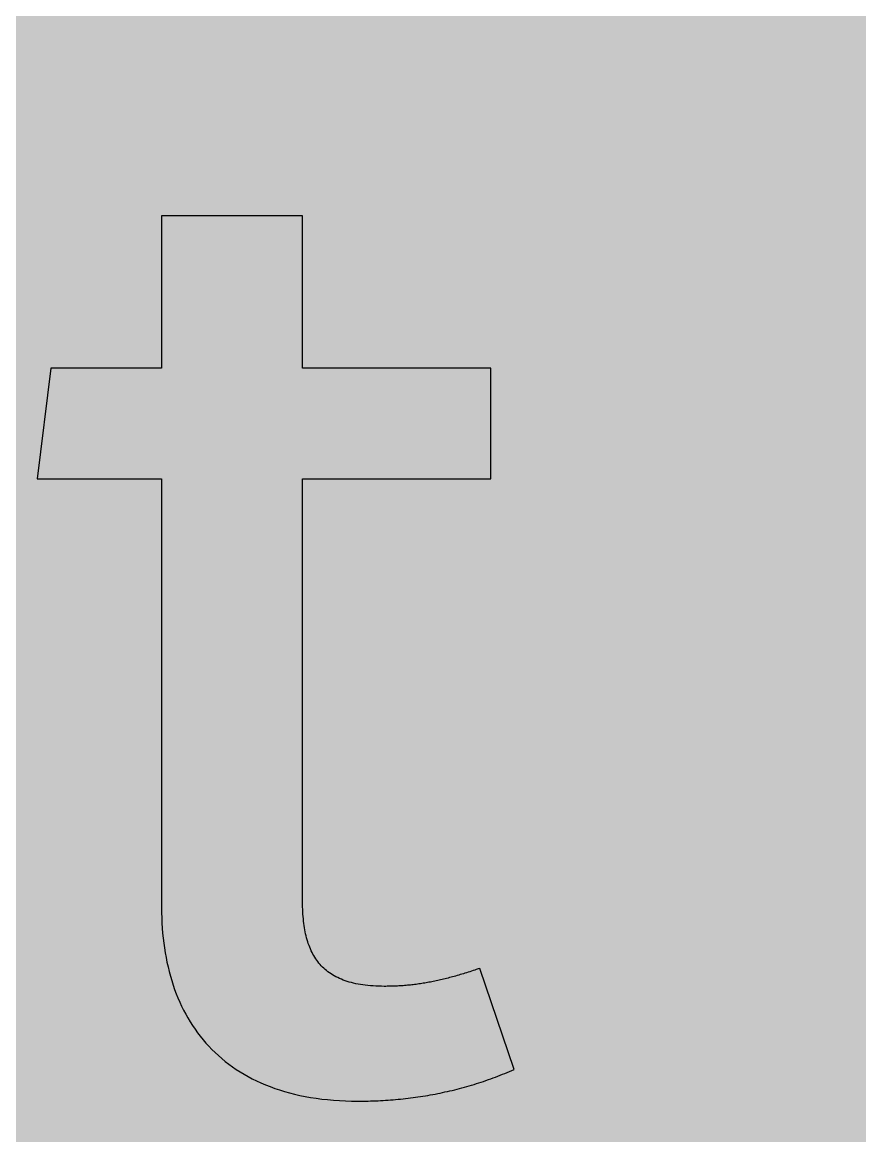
# Model space of a CAD drawing. Header units: millimetres. Extents: x 0 to 564, y 0 to 176.
# Drawn here: x 169 to 211.7, y 62.8 to 119.6 of the extents above; entities that cross this region are included whole.
import ezdxf

# ---------------------------------------------------------------- set-up
doc = ezdxf.new("R2010")
doc.units = ezdxf.units.MM

msp = doc.modelspace()

# ---------------------------------------------------------------- hatches: boundary and pattern name
for color, points in [(254, [(21.2189, 0.0536), (20.955, 0.0533), (20.6934, 0.0584), (20.4292, 0.066), (20.1676, 0.0787), (19.906, 0.094), (19.6469, 0.1118), (19.3853, 0.1321), (19.1262, 0.1549), (18.8671, 0.1829), (18.608, 0.2134), (18.349, 0.2464), (18.0924, 0.2845), (17.8359, 0.3251), (17.5793, 0.3683), (17.3253, 0.414), (17.0688, 0.4623), (16.8148, 0.5156), (16.5633, 0.5715), (16.3093, 0.6299), (16.0579, 0.6909), (15.809, 0.7544), (15.56, 0.823), (15.3111, 0.8941), (15.0622, 0.9677), (14.8158, 1.0439), (14.5694, 1.1227), (14.3256, 1.2065), (14.0818, 1.2903), (13.8379, 1.3792), (13.5966, 1.4707), (13.3579, 1.5646), (13.1191, 1.6637), (12.8803, 1.7628), (12.6441, 1.8669), (12.4079, 1.9736), (12.1742, 2.0803), (11.9405, 2.192), (11.7094, 2.3089), (11.4808, 2.4257), (11.2522, 2.5451), (11.0236, 2.6695), (10.7975, 2.794), (10.574, 2.9235), (10.3505, 3.0556), (10.1295, 3.1877), (9.9111, 3.3249), (9.6926, 3.4646), (9.4742, 3.6068), (9.2608, 3.7541), (9.0475, 3.9014), (8.8341, 4.0513), (8.6258, 4.2037), (8.4176, 4.3612), (8.2118, 4.5187), (8.0061, 4.6812), (7.8029, 4.8438), (7.6022, 5.0114), (7.4041, 5.1816), (7.206, 5.3518), (7.0129, 5.527), (6.8174, 5.7048), (6.6269, 5.8826), (6.4389, 6.0655), (6.2509, 6.2509), (6.0655, 6.4389), (5.8852, 6.6269), (5.7048, 6.8174), (5.527, 7.0104), (5.3518, 7.206), (5.1816, 7.4041), (5.0114, 7.6022), (4.8463, 7.8029), (4.6812, 8.0061), (4.5187, 8.2118), (4.3612, 8.4176), (4.2062, 8.6258), (4.0513, 8.8341), (3.9014, 9.0475), (3.7541, 9.2608), (3.6068, 9.4742), (3.4646, 9.6926), (3.3249, 9.9085), (3.1877, 10.1295), (3.0556, 10.3505), (2.9235, 10.574), (2.794, 10.7975), (2.6695, 11.0236), (2.5451, 11.2522), (2.4257, 11.4808), (2.3063, 11.7094), (2.192, 11.9405), (2.0803, 12.1742), (1.971, 12.4079), (1.8669, 12.6441), (1.7628, 12.8803), (1.6637, 13.1191), (1.5646, 13.3579), (1.4707, 13.5966), (1.3792, 13.8379), (1.2903, 14.0818), (1.2065, 14.3256), (1.1227, 14.5694), (1.0439, 14.8158), (0.9652, 15.0622), (0.8915, 15.3111), (0.823, 15.56), (0.7544, 15.809), (0.6883, 16.0604), (0.6274, 16.3093), (0.569, 16.5633), (0.5131, 16.8148), (0.4623, 17.0688), (0.4115, 17.3253), (0.3658, 17.5793), (0.3226, 17.8359), (0.2819, 18.0924), (0.2464, 18.3515), (0.2134, 18.608), (0.1829, 18.8671), (0.1549, 19.1262), (0.1295, 19.3878), (0.1092, 19.6469), (0.0914, 19.9085), (0.0762, 20.1701), (0.066, 20.4318), (0.0584, 20.6934), (0.0533, 20.955), (0.0508, 21.2192), (0.0522, 155.2758), (0.0533, 155.5369), (0.0584, 155.8011), (0.066, 156.0627), (0.0762, 156.3243), (0.0914, 156.5859), (0.1092, 156.845), (0.1295, 157.1066), (0.1549, 157.3657), (0.1829, 157.6248), (0.2134, 157.8839), (0.2464, 158.1429), (0.2819, 158.3995), (0.3226, 158.656), (0.3658, 158.9126), (0.4115, 159.1691), (0.4623, 159.4231), (0.5131, 159.6771), (0.569, 159.9286), (0.6274, 160.1826), (0.6883, 160.434), (0.7544, 160.6829), (0.823, 160.9344), (0.8915, 161.1833), (0.9652, 161.4297), (1.0439, 161.6761), (1.1227, 161.9225), (1.2065, 162.1663), (1.2903, 162.4101), (1.3792, 162.654), (1.4707, 162.8953), (1.5646, 163.134), (1.6637, 163.3728), (1.7628, 163.6116), (1.8669, 163.8478), (1.971, 164.084), (2.0803, 164.3177), (2.192, 164.5514), (2.3063, 164.7825), (2.4257, 165.0111), (2.5451, 165.2397), (2.6695, 165.4683), (2.794, 165.6944), (2.9235, 165.9179), (3.0556, 166.1414), (3.1877, 166.3624), (3.3249, 166.5834), (3.4646, 166.7993), (3.6068, 167.0177), (3.7541, 167.2311), (3.9014, 167.4444), (4.0513, 167.6578), (4.2062, 167.8661), (4.3612, 168.0743), (4.5187, 168.2801), (4.6812, 168.4858), (4.8463, 168.689), (5.0114, 168.8897), (5.1816, 169.0878), (5.3518, 169.2859), (5.527, 169.4815), (5.7048, 169.6745), (5.8852, 169.865), (6.0655, 170.053), (6.2509, 170.241), (6.4389, 170.4264), (6.6269, 170.6093), (6.8174, 170.7871), (7.0129, 170.9649), (7.206, 171.1401), (7.4041, 171.3103), (7.6022, 171.4805), (7.8029, 171.6481), (8.0061, 171.8107), (8.2118, 171.9732), (8.4176, 172.1307), (8.6258, 172.2882), (8.8341, 172.4406), (9.0475, 172.5905), (9.2608, 172.7378), (9.4742, 172.8851), (9.6926, 173.0273), (9.9111, 173.167), (10.1295, 173.3042), (10.3505, 173.4388), (10.574, 173.5684), (10.7975, 173.6979), (11.0236, 173.8249), (11.2522, 173.9468), (11.4808, 174.0662), (11.7094, 174.1856), (11.9405, 174.2999), (12.1742, 174.4116), (12.4079, 174.5209), (12.6441, 174.625), (12.8803, 174.7291), (13.1191, 174.8307), (13.3579, 174.9273), (13.5966, 175.0212), (13.8379, 175.1127), (14.0818, 175.2016), (14.3256, 175.2879), (14.5694, 175.3692), (14.8158, 175.4505), (15.0622, 175.5267), (15.3111, 175.6004), (15.56, 175.6715), (15.809, 175.7375), (16.0579, 175.8036), (16.3093, 175.8645), (16.5633, 175.9229), (16.8148, 175.9788), (17.0688, 176.0296), (17.3253, 176.0804), (17.5793, 176.1261), (17.8359, 176.1693), (18.0924, 176.21), (18.349, 176.2455), (18.608, 176.2785), (18.8671, 176.309), (19.1262, 176.337), (19.3853, 176.3624), (19.6469, 176.3827), (19.906, 176.4005), (20.1676, 176.4157), (20.4292, 176.4259), (20.6934, 176.4335), (20.955, 176.4386), (21.2166, 176.4411), (543.33, 176.4425), (543.5905, 176.4386), (543.8546, 176.4335), (544.1163, 176.4259), (544.3779, 176.4157), (544.6395, 176.4005), (544.9011, 176.3827), (545.1602, 176.3624), (545.4218, 176.337), (545.6809, 176.309), (545.94, 176.2785), (546.1965, 176.2455), (546.4556, 176.21), (546.7121, 176.1693), (546.9687, 176.1261), (547.2227, 176.0804), (547.4767, 176.0296), (547.7307, 175.9788), (547.9847, 175.9229), (548.2361, 175.8645), (548.4876, 175.8036), (548.7391, 175.7375), (548.988, 175.6715), (549.2369, 175.6004), (549.4858, 175.5267), (549.7322, 175.4505), (549.9786, 175.3692), (550.2224, 175.2879), (550.4663, 175.2016), (550.7076, 175.1127), (550.9489, 175.0212), (551.1902, 174.9273), (551.4289, 174.8307), (551.6677, 174.7291), (551.9039, 174.625), (552.1401, 174.5209), (552.3738, 174.4116), (552.6075, 174.2999), (552.8386, 174.1856), (553.0672, 174.0662), (553.2958, 173.9468), (553.5244, 173.8249), (553.7505, 173.6979), (553.974, 173.5684), (554.1975, 173.4388), (554.4185, 173.3042), (554.6369, 173.167), (554.8554, 173.0273), (555.0738, 172.8851), (555.2872, 172.7378), (555.5005, 172.5905), (555.7139, 172.4406), (555.9222, 172.2882), (556.1305, 172.1307), (556.3362, 171.9732), (556.5419, 171.8107), (556.7451, 171.6481), (556.9458, 171.4805), (557.1439, 171.3103), (557.342, 171.1401), (557.5376, 170.9649), (557.7307, 170.7871), (557.9212, 170.6093), (558.1091, 170.4264), (558.2971, 170.241), (558.4825, 170.053), (558.6628, 169.865), (558.8432, 169.6745), (559.021, 169.4815), (559.1962, 169.2859), (559.3664, 169.0878), (559.5366, 168.8897), (559.7017, 168.689), (559.8668, 168.4858), (560.0294, 168.2801), (560.1868, 168.0743), (560.3418, 167.8661), (560.4967, 167.6578), (560.6466, 167.4444), (560.7939, 167.2311), (560.9387, 167.0177), (561.0835, 166.7993), (561.2232, 166.5834), (561.3603, 166.3624), (561.4924, 166.1414), (561.6245, 165.9179), (561.754, 165.6944), (561.8785, 165.4683), (562.0029, 165.2397), (562.1223, 165.0111), (562.2392, 164.7825), (562.3535, 164.5514), (562.4652, 164.3177), (562.5744, 164.084), (562.6811, 163.8478), (562.7853, 163.6116), (562.8843, 163.3728), (562.9808, 163.134), (563.0774, 162.8953), (563.1688, 162.654), (563.2552, 162.4101), (563.3415, 162.1663), (563.4253, 161.9225), (563.5041, 161.6761), (563.5803, 161.4297), (563.6539, 161.1833), (563.7251, 160.9344), (563.7936, 160.6829), (563.8571, 160.434), (563.9181, 160.1826), (563.9765, 159.9286), (564.0324, 159.6771), (564.0857, 159.4231), (564.134, 159.1691), (564.1797, 158.9126), (564.2229, 158.656), (564.2635, 158.3995), (564.2991, 158.1429), (564.3347, 157.8839), (564.3651, 157.6248), (564.3931, 157.3657), (564.4159, 157.1066), (564.4363, 156.845), (564.454, 156.5859), (564.4693, 156.3243), (564.482, 156.0627), (564.4896, 155.8011), (564.4947, 155.5369), (564.4947, 155.2753), (564.4966, 21.2203), (564.4947, 20.955), (564.4896, 20.6934), (564.482, 20.4318), (564.4693, 20.1701), (564.454, 19.9085), (564.4363, 19.6469), (564.4159, 19.3878), (564.3931, 19.1262), (564.3651, 18.8671), (564.3347, 18.608), (564.2991, 18.3515), (564.2635, 18.0924), (564.2229, 17.8359), (564.1797, 17.5793), (564.134, 17.3253), (564.0857, 17.0688), (564.0324, 16.8148), (563.9765, 16.5633), (563.9181, 16.3093), (563.8571, 16.0604), (563.7936, 15.809), (563.7251, 15.56), (563.6539, 15.3111), (563.5803, 15.0622), (563.5041, 14.8158), (563.4253, 14.5694), (563.3415, 14.3256), (563.2552, 14.0818), (563.1688, 13.8379), (563.0774, 13.5966), (562.9808, 13.3579), (562.8843, 13.1191), (562.7853, 12.8803), (562.6811, 12.6441), (562.5744, 12.4079), (562.4652, 12.1742), (562.3535, 11.9405), (562.2392, 11.7094), (562.1223, 11.4808), (562.0029, 11.2522), (561.8785, 11.0236), (561.754, 10.7975), (561.6245, 10.574), (561.4924, 10.3505), (561.3603, 10.1295), (561.2232, 9.9085), (561.0835, 9.6926), (560.9387, 9.4742), (560.7939, 9.2608), (560.6466, 9.0475), (560.4967, 8.8341), (560.3418, 8.6258), (560.1868, 8.4176), (560.0294, 8.2118), (559.8668, 8.0061), (559.7017, 7.8029), (559.5366, 7.6022), (559.3664, 7.4041), (559.1962, 7.206), (559.021, 7.0104), (558.8432, 6.8174), (558.6628, 6.6269), (558.4825, 6.4389), (558.2971, 6.2509), (558.1091, 6.0655), (557.9212, 5.8826), (557.7307, 5.7048), (557.5376, 5.527), (557.342, 5.3518), (557.1439, 5.1816), (556.9458, 5.0114), (556.7451, 4.8438), (556.5419, 4.6812), (556.3362, 4.5187), (556.1305, 4.3612), (555.9222, 4.2037), (555.7139, 4.0513), (555.5005, 3.9014), (555.2872, 3.7541), (555.0738, 3.6068), (554.8554, 3.4646), (554.6369, 3.3249), (554.4185, 3.1877), (554.1975, 3.0556), (553.974, 2.9235), (553.7505, 2.794), (553.5244, 2.6695), (553.2958, 2.5451), (553.0672, 2.4257), (552.8386, 2.3089), (552.6075, 2.192), (552.3738, 2.0803), (552.1401, 1.9736), (551.9039, 1.8669), (551.6677, 1.7628), (551.4289, 1.6637), (551.1902, 1.5646), (550.9489, 1.4707), (550.7076, 1.3792), (550.4663, 1.2903), (550.2224, 1.2065), (549.9786, 1.1227), (549.7322, 1.0439), (549.4858, 0.9677), (549.2369, 0.8941), (548.988, 0.823), (548.7391, 0.7544), (548.4876, 0.6909), (548.2361, 0.6299), (547.9847, 0.5715), (547.7307, 0.5156), (547.4767, 0.4623), (547.2227, 0.414), (546.9687, 0.3683), (546.7121, 0.3251), (546.4556, 0.2845), (546.1965, 0.2464), (545.94, 0.2134), (545.6809, 0.1829), (545.4218, 0.1549), (545.1602, 0.1321), (544.9011, 0.1118), (544.6395, 0.094), (544.3779, 0.0787), (544.1163, 0.066), (543.8546, 0.0584), (543.5905, 0.0533), (543.3289, 0.0533)]), (59, [(176.0541, 74.4897), (176.055, 74.2213), (176.0626, 73.9572), (176.0728, 73.6956), (176.0906, 73.4365), (176.1109, 73.1774), (176.1363, 72.9234), (176.1642, 72.6719), (176.1998, 72.423), (176.2379, 72.1766), (176.2836, 71.9328), (176.3319, 71.6915), (176.3852, 71.4553), (176.4436, 71.2191), (176.5071, 70.9879), (176.5732, 70.7593), (176.6468, 70.5333), (176.723, 70.3123), (176.8043, 70.0913), (176.8932, 69.8754), (176.9847, 69.6646), (177.0812, 69.4563), (177.1828, 69.2506), (177.2895, 69.0499), (177.3987, 68.8518), (177.5155, 68.6562), (177.6374, 68.4657), (177.7644, 68.2803), (177.894, 68.0974), (178.0311, 67.9171), (178.1708, 67.7443), (178.3182, 67.5716), (178.4706, 67.4065), (178.6255, 67.244), (178.7881, 67.0865), (178.9532, 66.9315), (179.1259, 66.7817), (179.3011, 66.6369), (179.484, 66.4972), (179.672, 66.36), (179.8625, 66.228), (180.0606, 66.101), (180.2638, 65.979), (180.4721, 65.8622), (180.6829, 65.7504), (180.9013, 65.6438), (181.1249, 65.5396), (181.356, 65.4431), (181.5897, 65.3491), (181.8284, 65.2628), (182.0723, 65.1815), (182.3237, 65.1027), (182.5803, 65.0316), (182.8394, 64.9656), (183.1061, 64.9046), (183.3778, 64.8513), (183.6547, 64.8005), (183.9392, 64.7573), (184.2262, 64.7192), (184.5208, 64.6862), (184.818, 64.6582), (185.1228, 64.6379), (185.4352, 64.6227), (185.7502, 64.6125), (186.0702, 64.61), (186.1998, 64.61), (186.3293, 64.6125), (186.4563, 64.6151), (186.5859, 64.6176), (186.7154, 64.6201), (186.8424, 64.6227), (186.9719, 64.6278), (187.0989, 64.6328), (187.2285, 64.6405), (187.3555, 64.6481), (187.4825, 64.6557), (187.612, 64.6633), (187.739, 64.6735), (187.866, 64.6836), (187.993, 64.6938), (188.12, 64.7065), (188.247, 64.7167), (188.374, 64.7319), (188.501, 64.7446), (188.628, 64.7598), (188.755, 64.7751), (188.882, 64.7903), (189.0065, 64.8081), (189.1335, 64.8259), (189.2579, 64.8437), (189.3849, 64.864), (189.5094, 64.8843), (189.6364, 64.9046), (189.7609, 64.9275), (189.8879, 64.9503), (190.0123, 64.9732), (190.1368, 64.9986), (190.2612, 65.024), (190.3857, 65.0494), (190.5102, 65.0773), (190.6346, 65.1053), (190.7591, 65.1332), (190.8835, 65.1612), (191.0055, 65.1916), (191.1299, 65.2221), (191.2544, 65.2551), (191.3763, 65.2882), (191.5008, 65.3212), (191.6227, 65.3567), (191.7446, 65.3923), (191.8691, 65.4279), (191.991, 65.466), (192.1129, 65.5041), (192.2348, 65.5422), (192.3567, 65.5803), (192.4787, 65.6209), (192.6006, 65.6641), (192.7225, 65.7073), (192.8419, 65.7504), (192.9638, 65.7936), (193.0832, 65.8393), (193.2051, 65.8851), (193.3245, 65.9308), (193.4464, 65.979), (193.5658, 66.0273), (193.6852, 66.0781), (193.8045, 66.1289), (193.9239, 66.1797), (194.0433, 66.233), (192.2805, 71.3849), (192.1942, 71.3537), (192.1078, 71.3257), (192.024, 71.2978), (191.9402, 71.2699), (191.8564, 71.2419), (191.7751, 71.214), (191.6913, 71.1886), (191.61, 71.1606), (191.5287, 71.1352), (191.4474, 71.1124), (191.3687, 71.087), (191.2874, 71.0641), (191.2087, 71.0387), (191.1299, 71.0159), (191.0512, 70.993), (190.9724, 70.9727), (190.8962, 70.9498), (190.8175, 70.9295), (190.7413, 70.9092), (190.6651, 70.8889), (190.5889, 70.8685), (190.5127, 70.8508), (190.4365, 70.833), (190.3603, 70.8152), (190.2866, 70.7974), (190.2104, 70.7796), (190.1368, 70.7619), (190.0606, 70.7466), (189.9869, 70.7314), (189.9133, 70.7161), (189.8396, 70.7009), (189.7659, 70.6857), (189.6923, 70.673), (189.6186, 70.6603), (189.545, 70.6476), (189.4738, 70.6349), (189.4002, 70.6222), (189.3265, 70.6095), (189.2529, 70.5993), (189.1817, 70.5891), (189.1081, 70.579), (189.0344, 70.5688), (188.9633, 70.5587), (188.8896, 70.551), (188.8185, 70.5434), (188.7449, 70.5333), (188.6712, 70.5256), (188.6001, 70.5206), (188.5264, 70.5129), (188.4528, 70.5079), (188.3791, 70.5002), (188.3054, 70.4952), (188.2318, 70.4901), (188.1581, 70.4875), (188.0845, 70.4825), (188.0108, 70.4799), (187.9371, 70.4748), (187.8635, 70.4723), (187.7873, 70.4698), (187.7136, 70.4698), (187.64, 70.4672), (187.5638, 70.4672), (187.4876, 70.4647), (187.4114, 70.4647), (187.264, 70.4672), (187.1218, 70.4698), (186.9796, 70.4748), (186.8424, 70.485), (186.7078, 70.4952), (186.5757, 70.5053), (186.4462, 70.5206), (186.3217, 70.5383), (186.1998, 70.5561), (186.0804, 70.579), (185.9636, 70.6018), (185.8493, 70.6272), (185.7375, 70.6552), (185.6308, 70.6857), (185.5241, 70.7161), (185.4225, 70.7517), (185.3235, 70.7873), (185.2244, 70.8254), (185.1304, 70.866), (185.039, 70.9092), (184.9501, 70.9549), (184.8637, 71.0006), (184.7799, 71.0514), (184.6986, 71.1022), (184.6199, 71.1556), (184.5437, 71.2114), (184.47, 71.2673), (184.3989, 71.3283), (184.3303, 71.3892), (184.2643, 71.4527), (184.2008, 71.5188), (184.1398, 71.5874), (184.0814, 71.6559), (184.023, 71.7271), (183.9697, 71.8007), (183.9163, 71.8769), (183.8655, 71.9531), (183.8173, 72.0344), (183.7715, 72.1157), (183.7284, 72.1995), (183.6877, 72.2833), (183.6471, 72.3722), (183.6115, 72.4611), (183.576, 72.5526), (183.5404, 72.6465), (183.5099, 72.7405), (183.4794, 72.837), (183.454, 72.9361), (183.4261, 73.0377), (183.4032, 73.1393), (183.3804, 73.2434), (183.3601, 73.3501), (183.3423, 73.4593), (183.3245, 73.5686), (183.3118, 73.6803), (183.2966, 73.7946), (183.2864, 73.9115), (183.2762, 74.0283), (183.2686, 74.1477), (183.261, 74.2671), (183.2559, 74.3915), (183.2508, 74.516), (183.2483, 74.6404), (183.2483, 74.77), (183.2501, 96.3605), (192.8453, 96.3605), (192.8453, 102.005), (183.2501, 102.005), (183.2501, 109.7661), (176.0541, 109.7661), (176.0541, 102.005), (170.4097, 102.005), (169.7041, 96.3605), (176.0541, 96.3605)])]:
    msp.add_hatch(color=color).paths.add_polyline_path(points)
h = msp.add_hatch(color=59)
h.paths.add_polyline_path([(196.5152, 102.005), (196.5152, 96.3605), (201.8069, 96.3605), (201.8069, 65.3175), (209.0028, 65.3175), (209.0028, 102.005)])
edge = h.paths.add_edge_path(flags=16)
edge.add_line((200.6064, 113.5761), (200.6067, 113.4466))
edge.add_line((200.6067, 113.4466), (200.6117, 113.3196))
edge.add_line((200.6117, 113.3196), (200.6194, 113.1926))
edge.add_line((200.6194, 113.1926), (200.6295, 113.0681))
edge.add_line((200.6295, 113.0681), (200.6422, 112.9436))
edge.add_line((200.6422, 112.9436), (200.6575, 112.8217))
edge.add_line((200.6575, 112.8217), (200.6778, 112.6998))
edge.add_line((200.6778, 112.6998), (200.6981, 112.5779))
edge.add_line((200.6981, 112.5779), (200.7235, 112.4585))
edge.add_line((200.7235, 112.4585), (200.7489, 112.3417))
edge.add_line((200.7489, 112.3417), (200.7794, 112.2248))
edge.add_line((200.7794, 112.2248), (200.8124, 112.1105))
edge.add_line((200.8124, 112.1105), (200.848, 111.9962))
edge.add_line((200.848, 111.9962), (200.8861, 111.8845))
edge.add_line((200.8861, 111.8845), (200.9242, 111.7727))
edge.add_line((200.9242, 111.7727), (200.9673, 111.6635))
edge.add_line((200.9673, 111.6635), (201.0131, 111.5568))
edge.add_line((201.0131, 111.5568), (201.0613, 111.4501))
edge.add_line((201.0613, 111.4501), (201.1121, 111.346))
edge.add_line((201.1121, 111.346), (201.1629, 111.2418))
edge.add_line((201.1629, 111.2418), (201.2188, 111.1402))
edge.add_line((201.2188, 111.1402), (201.2772, 111.0412))
edge.add_line((201.2772, 111.0412), (201.3356, 110.9447))
edge.add_line((201.3356, 110.9447), (201.3966, 110.8481))
edge.add_line((201.3966, 110.8481), (201.4626, 110.7542))
edge.add_line((201.4626, 110.7542), (201.5287, 110.6602))
edge.add_line((201.5287, 110.6602), (201.5973, 110.5687))
edge.add_line((201.5973, 110.5687), (201.6684, 110.4798))
edge.add_line((201.6684, 110.4798), (201.742, 110.3935))
edge.add_line((201.742, 110.3935), (201.8157, 110.3071))
edge.add_line((201.8157, 110.3071), (201.8919, 110.2258))
edge.add_line((201.8919, 110.2258), (201.9732, 110.1446))
edge.add_line((201.9732, 110.1446), (202.0545, 110.0658))
edge.add_line((202.0545, 110.0658), (202.1357, 109.9871))
edge.add_line((202.1357, 109.9871), (202.2221, 109.9134))
edge.add_line((202.2221, 109.9134), (202.3085, 109.8398))
edge.add_line((202.3085, 109.8398), (202.3974, 109.7686))
edge.add_line((202.3974, 109.7686), (202.4888, 109.7001))
edge.add_line((202.4888, 109.7001), (202.5802, 109.634))
edge.add_line((202.5802, 109.634), (202.6768, 109.5705))
edge.add_line((202.6768, 109.5705), (202.7733, 109.507))
edge.add_line((202.7733, 109.507), (202.8698, 109.4486))
edge.add_line((202.8698, 109.4486), (202.9689, 109.3902))
edge.add_line((202.9689, 109.3902), (203.0705, 109.3343))
edge.add_line((203.0705, 109.3343), (203.1746, 109.2835))
edge.add_line((203.1746, 109.2835), (203.2787, 109.2327))
edge.add_line((203.2787, 109.2327), (203.3854, 109.1844))
edge.add_line((203.3854, 109.1844), (203.4921, 109.1387))
edge.add_line((203.4921, 109.1387), (203.6013, 109.0955))
edge.add_line((203.6013, 109.0955), (203.7131, 109.0574))
edge.add_line((203.7131, 109.0574), (203.8248, 109.0193))
edge.add_line((203.8248, 109.0193), (203.9391, 108.9838))
edge.add_line((203.9391, 108.9838), (204.0534, 108.9508))
edge.add_line((204.0534, 108.9508), (204.1703, 108.9203))
edge.add_line((204.1703, 108.9203), (204.2871, 108.8949))
edge.add_line((204.2871, 108.8949), (204.4065, 108.8695))
edge.add_line((204.4065, 108.8695), (204.5284, 108.8492))
edge.add_line((204.5284, 108.8492), (204.6503, 108.8288))
edge.add_line((204.6503, 108.8288), (204.7723, 108.8136))
edge.add_line((204.7723, 108.8136), (204.8967, 108.8009))
edge.add_line((204.8967, 108.8009), (205.0212, 108.7907))
edge.add_line((205.0212, 108.7907), (205.1482, 108.7831))
edge.add_line((205.1482, 108.7831), (205.2752, 108.778))
edge.add_line((205.2752, 108.778), (205.4047, 108.7755))
edge.add_line((205.4047, 108.7755), (205.5317, 108.778))
edge.add_line((205.5317, 108.778), (205.6587, 108.7831))
edge.add_line((205.6587, 108.7831), (205.7857, 108.7907))
edge.add_line((205.7857, 108.7907), (205.9102, 108.8009))
edge.add_line((205.9102, 108.8009), (206.0346, 108.8136))
edge.add_line((206.0346, 108.8136), (206.1591, 108.8288))
edge.add_line((206.1591, 108.8288), (206.2785, 108.8492))
edge.add_line((206.2785, 108.8492), (206.4004, 108.8695))
edge.add_line((206.4004, 108.8695), (206.5198, 108.8949))
edge.add_line((206.5198, 108.8949), (206.6366, 108.9203))
edge.add_line((206.6366, 108.9203), (206.7535, 108.9508))
edge.add_line((206.7535, 108.9508), (206.8678, 108.9838))
edge.add_line((206.8678, 108.9838), (206.9821, 109.0193))
edge.add_line((206.9821, 109.0193), (207.0938, 109.0574))
edge.add_line((207.0938, 109.0574), (207.2056, 109.0955))
edge.add_line((207.2056, 109.0955), (207.3148, 109.1387))
edge.add_line((207.3148, 109.1387), (207.4215, 109.1844))
edge.add_line((207.4215, 109.1844), (207.5282, 109.2327))
edge.add_line((207.5282, 109.2327), (207.6323, 109.2835))
edge.add_line((207.6323, 109.2835), (207.7364, 109.3343))
edge.add_line((207.7364, 109.3343), (207.838, 109.3902))
edge.add_line((207.838, 109.3902), (207.9371, 109.4486))
edge.add_line((207.9371, 109.4486), (208.0362, 109.507))
edge.add_line((208.0362, 109.507), (208.1301, 109.5705))
edge.add_line((208.1301, 109.5705), (208.2267, 109.634))
edge.add_line((208.2267, 109.634), (208.3181, 109.7001))
edge.add_line((208.3181, 109.7001), (208.4095, 109.7686))
edge.add_line((208.4095, 109.7686), (208.4984, 109.8398))
edge.add_line((208.4984, 109.8398), (208.5848, 109.9134))
edge.add_line((208.5848, 109.9134), (208.6712, 109.9871))
edge.add_line((208.6712, 109.9871), (208.7524, 110.0658))
edge.add_line((208.7524, 110.0658), (208.8337, 110.1446))
edge.add_line((208.8337, 110.1446), (208.915, 110.2258))
edge.add_line((208.915, 110.2258), (208.9912, 110.3071))
edge.add_line((208.9912, 110.3071), (209.0674, 110.3935))
edge.add_line((209.0674, 110.3935), (209.1385, 110.4798))
edge.add_line((209.1385, 110.4798), (209.2096, 110.5687))
edge.add_line((209.2096, 110.5687), (209.2782, 110.6602))
edge.add_line((209.2782, 110.6602), (209.3443, 110.7542))
edge.add_line((209.3443, 110.7542), (209.4103, 110.8481))
edge.add_line((209.4103, 110.8481), (209.4713, 110.9447))
edge.add_line((209.4713, 110.9447), (209.5322, 111.0412))
edge.add_line((209.5322, 111.0412), (209.5881, 111.1402))
edge.add_line((209.5881, 111.1402), (209.644, 111.2418))
edge.add_line((209.644, 111.2418), (209.6973, 111.346))
edge.add_line((209.6973, 111.346), (209.7456, 111.4501))
edge.add_line((209.7456, 111.4501), (209.7938, 111.5568))
edge.add_line((209.7938, 111.5568), (209.8396, 111.6635))
edge.add_line((209.8396, 111.6635), (209.8827, 111.7727))
edge.add_line((209.8827, 111.7727), (209.9234, 111.8845))
edge.add_line((209.9234, 111.8845), (209.9589, 111.9962))
edge.add_line((209.9589, 111.9962), (209.9945, 112.1105))
edge.add_line((209.9945, 112.1105), (210.0275, 112.2248))
edge.add_line((210.0275, 112.2248), (210.058, 112.3417))
edge.add_line((210.058, 112.3417), (210.0834, 112.4585))
edge.add_line((210.0834, 112.4585), (210.1088, 112.5779))
edge.add_line((210.1088, 112.5779), (210.1291, 112.6998))
edge.add_line((210.1291, 112.6998), (210.1494, 112.8217))
edge.add_line((210.1494, 112.8217), (210.1647, 112.9436))
edge.add_line((210.1647, 112.9436), (210.1774, 113.0681))
edge.add_line((210.1774, 113.0681), (210.1875, 113.1926))
edge.add_line((210.1875, 113.1926), (210.1952, 113.3196))
edge.add_line((210.1952, 113.3196), (210.2002, 113.4466))
edge.add_line((210.2002, 113.4466), (210.2028, 113.5736))
edge.add_line((210.2028, 113.5736), (210.2002, 113.7031))
edge.add_line((210.2002, 113.7031), (210.1952, 113.8301))
edge.add_line((210.1952, 113.8301), (210.1875, 113.9571))
edge.add_line((210.1875, 113.9571), (210.1774, 114.0816))
edge.add_line((210.1774, 114.0816), (210.1647, 114.206))
edge.add_line((210.1647, 114.206), (210.1494, 114.3279))
edge.add_line((210.1494, 114.3279), (210.1291, 114.4499))
edge.add_line((210.1291, 114.4499), (210.1088, 114.5718))
edge.add_line((210.1088, 114.5718), (210.0834, 114.6912))
edge.add_line((210.0834, 114.6912), (210.058, 114.808))
edge.add_line((210.058, 114.808), (210.0275, 114.9248))
edge.add_line((210.0275, 114.9248), (209.9945, 115.0391))
edge.add_line((209.9945, 115.0391), (209.9589, 115.1534))
edge.add_line((209.9589, 115.1534), (209.9234, 115.2652))
edge.add_line((209.9234, 115.2652), (209.8827, 115.377))
edge.add_line((209.8827, 115.377), (209.8396, 115.4862))
edge.add_line((209.8396, 115.4862), (209.7938, 115.5929))
edge.add_line((209.7938, 115.5929), (209.7456, 115.6995))
edge.add_line((209.7456, 115.6995), (209.6973, 115.8037))
edge.add_line((209.6973, 115.8037), (209.644, 115.9078))
edge.add_line((209.644, 115.9078), (209.5881, 116.0094))
edge.add_line((209.5881, 116.0094), (209.5322, 116.1085))
edge.add_line((209.5322, 116.1085), (209.4713, 116.205))
edge.add_line((209.4713, 116.205), (209.4103, 116.3015))
edge.add_line((209.4103, 116.3015), (209.3443, 116.398))
edge.add_line((209.3443, 116.398), (209.2782, 116.4895))
edge.add_line((209.2782, 116.4895), (209.2096, 116.5809))
edge.add_line((209.2096, 116.5809), (209.1385, 116.6698))
edge.add_line((209.1385, 116.6698), (209.0674, 116.7562))
edge.add_line((209.0674, 116.7562), (208.9912, 116.8425))
edge.add_line((208.9912, 116.8425), (208.915, 116.9238))
edge.add_line((208.915, 116.9238), (208.8337, 117.0051))
edge.add_line((208.8337, 117.0051), (208.7524, 117.0864))
edge.add_line((208.7524, 117.0864), (208.6712, 117.1626))
edge.add_line((208.6712, 117.1626), (208.5848, 117.2362))
edge.add_line((208.5848, 117.2362), (208.4984, 117.3099))
edge.add_line((208.4984, 117.3099), (208.4095, 117.381))
edge.add_line((208.4095, 117.381), (208.3181, 117.4496))
edge.add_line((208.3181, 117.4496), (208.2267, 117.5156))
edge.add_line((208.2267, 117.5156), (208.1301, 117.5817))
edge.add_line((208.1301, 117.5817), (208.0362, 117.6426))
edge.add_line((208.0362, 117.6426), (207.9371, 117.7011))
edge.add_line((207.9371, 117.7011), (207.838, 117.7595))
edge.add_line((207.838, 117.7595), (207.7364, 117.8154))
edge.add_line((207.7364, 117.8154), (207.6323, 117.8662))
edge.add_line((207.6323, 117.8662), (207.5282, 117.917))
edge.add_line((207.5282, 117.917), (207.4215, 117.9652))
edge.add_line((207.4215, 117.9652), (207.3148, 118.0109))
edge.add_line((207.3148, 118.0109), (207.2056, 118.0541))
edge.add_line((207.2056, 118.0541), (207.0938, 118.0948))
edge.add_line((207.0938, 118.0948), (206.9821, 118.1303))
edge.add_line((206.9821, 118.1303), (206.8678, 118.1659))
edge.add_line((206.8678, 118.1659), (206.7535, 118.1989))
edge.add_line((206.7535, 118.1989), (206.6366, 118.2294))
edge.add_line((206.6366, 118.2294), (206.5198, 118.2548))
edge.add_line((206.5198, 118.2548), (206.4004, 118.2802))
edge.add_line((206.4004, 118.2802), (206.2785, 118.3005))
edge.add_line((206.2785, 118.3005), (206.1591, 118.3208))
edge.add_line((206.1591, 118.3208), (206.0346, 118.3361))
edge.add_line((206.0346, 118.3361), (205.9102, 118.3488))
edge.add_line((205.9102, 118.3488), (205.7857, 118.3589))
edge.add_line((205.7857, 118.3589), (205.6587, 118.3665))
edge.add_line((205.6587, 118.3665), (205.5317, 118.3716))
edge.add_line((205.5317, 118.3716), (205.4047, 118.3742))
edge.add_line((205.4047, 118.3742), (205.2752, 118.3716))
edge.add_line((205.2752, 118.3716), (205.1482, 118.3665))
edge.add_line((205.1482, 118.3665), (205.0212, 118.3589))
edge.add_line((205.0212, 118.3589), (204.8967, 118.3488))
edge.add_line((204.8967, 118.3488), (204.7723, 118.3361))
edge.add_line((204.7723, 118.3361), (204.6503, 118.3208))
edge.add_line((204.6503, 118.3208), (204.5284, 118.3005))
edge.add_line((204.5284, 118.3005), (204.4065, 118.2802))
edge.add_line((204.4065, 118.2802), (204.2871, 118.2548))
edge.add_line((204.2871, 118.2548), (204.1703, 118.2294))
edge.add_line((204.1703, 118.2294), (204.0534, 118.1989))
edge.add_line((204.0534, 118.1989), (203.9391, 118.1659))
edge.add_line((203.9391, 118.1659), (203.8248, 118.1303))
edge.add_line((203.8248, 118.1303), (203.7131, 118.0948))
edge.add_line((203.7131, 118.0948), (203.6013, 118.0541))
edge.add_line((203.6013, 118.0541), (203.4921, 118.0109))
edge.add_line((203.4921, 118.0109), (203.3854, 117.9652))
edge.add_line((203.3854, 117.9652), (203.2787, 117.917))
edge.add_line((203.2787, 117.917), (203.1746, 117.8662))
edge.add_line((203.1746, 117.8662), (203.0705, 117.8154))
edge.add_line((203.0705, 117.8154), (202.9689, 117.7595))
edge.add_line((202.9689, 117.7595), (202.8698, 117.7011))
edge.add_line((202.8698, 117.7011), (202.7733, 117.6426))
edge.add_line((202.7733, 117.6426), (202.6768, 117.5817))
edge.add_line((202.6768, 117.5817), (202.5802, 117.5156))
edge.add_line((202.5802, 117.5156), (202.4888, 117.4496))
edge.add_line((202.4888, 117.4496), (202.3974, 117.381))
edge.add_line((202.3974, 117.381), (202.3085, 117.3099))
edge.add_line((202.3085, 117.3099), (202.2221, 117.2362))
edge.add_line((202.2221, 117.2362), (202.1357, 117.1626))
edge.add_line((202.1357, 117.1626), (202.0545, 117.0864))
edge.add_line((202.0545, 117.0864), (201.9732, 117.0051))
edge.add_line((201.9732, 117.0051), (201.8919, 116.9238))
edge.add_line((201.8919, 116.9238), (201.8157, 116.8425))
edge.add_line((201.8157, 116.8425), (201.742, 116.7562))
edge.add_line((201.742, 116.7562), (201.6684, 116.6698))
edge.add_line((201.6684, 116.6698), (201.5973, 116.5809))
edge.add_line((201.5973, 116.5809), (201.5287, 116.4895))
edge.add_line((201.5287, 116.4895), (201.4626, 116.398))
edge.add_line((201.4626, 116.398), (201.3966, 116.3015))
edge.add_line((201.3966, 116.3015), (201.3356, 116.205))
edge.add_line((201.3356, 116.205), (201.2772, 116.1085))
edge.add_line((201.2772, 116.1085), (201.2188, 116.0094))
edge.add_line((201.2188, 116.0094), (201.1629, 115.9078))
edge.add_line((201.1629, 115.9078), (201.1121, 115.8037))
edge.add_line((201.1121, 115.8037), (201.0613, 115.6995))
edge.add_line((201.0613, 115.6995), (201.0131, 115.5929))
edge.add_line((201.0131, 115.5929), (200.9673, 115.4862))
edge.add_line((200.9673, 115.4862), (200.9242, 115.377))
edge.add_line((200.9242, 115.377), (200.8861, 115.2652))
edge.add_line((200.8861, 115.2652), (200.848, 115.1534))
edge.add_line((200.848, 115.1534), (200.8124, 115.0391))
edge.add_line((200.8124, 115.0391), (200.7794, 114.9248))
edge.add_line((200.7794, 114.9248), (200.7489, 114.808))
edge.add_line((200.7489, 114.808), (200.7235, 114.6912))
edge.add_line((200.7235, 114.6912), (200.6981, 114.5718))
edge.add_line((200.6981, 114.5718), (200.6778, 114.4499))
edge.add_line((200.6778, 114.4499), (200.6575, 114.3279))
edge.add_line((200.6575, 114.3279), (200.6422, 114.206))
edge.add_line((200.6422, 114.206), (200.6295, 114.0816))
edge.add_line((200.6295, 114.0816), (200.6194, 113.9571))
edge.add_line((200.6194, 113.9571), (200.6117, 113.8301))
edge.add_line((200.6117, 113.8301), (200.6067, 113.7031))
edge.add_line((200.6067, 113.7031), (200.6041, 113.5736))

# ---------------------------------------------------------------- linework, layer by layer
at = {"color": 59}
msp.add_lwpolyline([(176.0541, 74.4897), (176.055, 74.2213), (176.0626, 73.9572), (176.0728, 73.6956), (176.0906, 73.4365), (176.1109, 73.1774), (176.1363, 72.9234), (176.1642, 72.6719), (176.1998, 72.423), (176.2379, 72.1766), (176.2836, 71.9328), (176.3319, 71.6915), (176.3852, 71.4553), (176.4436, 71.2191), (176.5071, 70.9879), (176.5732, 70.7593), (176.6468, 70.5333), (176.723, 70.3123), (176.8043, 70.0913), (176.8932, 69.8754), (176.9847, 69.6646), (177.0812, 69.4563), (177.1828, 69.2506), (177.2895, 69.0499), (177.3987, 68.8518), (177.5155, 68.6562), (177.6374, 68.4657), (177.7644, 68.2803), (177.894, 68.0974), (178.0311, 67.9171), (178.1708, 67.7443), (178.3182, 67.5716), (178.4706, 67.4065), (178.6255, 67.244), (178.7881, 67.0865), (178.9532, 66.9315), (179.1259, 66.7817), (179.3011, 66.6369), (179.484, 66.4972), (179.672, 66.36), (179.8625, 66.228), (180.0606, 66.101), (180.2638, 65.979), (180.4721, 65.8622), (180.6829, 65.7504), (180.9013, 65.6438), (181.1249, 65.5396), (181.356, 65.4431), (181.5897, 65.3491), (181.8284, 65.2628), (182.0723, 65.1815), (182.3237, 65.1027), (182.5803, 65.0316), (182.8394, 64.9656), (183.1061, 64.9046), (183.3778, 64.8513), (183.6547, 64.8005), (183.9392, 64.7573), (184.2262, 64.7192), (184.5208, 64.6862), (184.818, 64.6582), (185.1228, 64.6379), (185.4352, 64.6227), (185.7502, 64.6125), (186.0702, 64.61), (186.1998, 64.61), (186.3293, 64.6125), (186.4563, 64.6151), (186.5859, 64.6176), (186.7154, 64.6201), (186.8424, 64.6227), (186.9719, 64.6278), (187.0989, 64.6328), (187.2285, 64.6405), (187.3555, 64.6481), (187.4825, 64.6557), (187.612, 64.6633), (187.739, 64.6735), (187.866, 64.6836), (187.993, 64.6938), (188.12, 64.7065), (188.247, 64.7167), (188.374, 64.7319), (188.501, 64.7446), (188.628, 64.7598), (188.755, 64.7751), (188.882, 64.7903), (189.0065, 64.8081), (189.1335, 64.8259), (189.2579, 64.8437), (189.3849, 64.864), (189.5094, 64.8843), (189.6364, 64.9046), (189.7609, 64.9275), (189.8879, 64.9503), (190.0123, 64.9732), (190.1368, 64.9986), (190.2612, 65.024), (190.3857, 65.0494), (190.5102, 65.0773), (190.6346, 65.1053), (190.7591, 65.1332), (190.8835, 65.1612), (191.0055, 65.1916), (191.1299, 65.2221), (191.2544, 65.2551), (191.3763, 65.2882), (191.5008, 65.3212), (191.6227, 65.3567), (191.7446, 65.3923), (191.8691, 65.4279), (191.991, 65.466), (192.1129, 65.5041), (192.2348, 65.5422), (192.3567, 65.5803), (192.4787, 65.6209), (192.6006, 65.6641), (192.7225, 65.7073), (192.8419, 65.7504), (192.9638, 65.7936), (193.0832, 65.8393), (193.2051, 65.8851), (193.3245, 65.9308), (193.4464, 65.979), (193.5658, 66.0273), (193.6852, 66.0781), (193.8045, 66.1289), (193.9239, 66.1797), (194.0433, 66.233), (192.2805, 71.3849), (192.1942, 71.3537), (192.1078, 71.3257), (192.024, 71.2978), (191.9402, 71.2699), (191.8564, 71.2419), (191.7751, 71.214), (191.6913, 71.1886), (191.61, 71.1606), (191.5287, 71.1352), (191.4474, 71.1124), (191.3687, 71.087), (191.2874, 71.0641), (191.2087, 71.0387), (191.1299, 71.0159), (191.0512, 70.993), (190.9724, 70.9727), (190.8962, 70.9498), (190.8175, 70.9295), (190.7413, 70.9092), (190.6651, 70.8889), (190.5889, 70.8685), (190.5127, 70.8508), (190.4365, 70.833), (190.3603, 70.8152), (190.2866, 70.7974), (190.2104, 70.7796), (190.1368, 70.7619), (190.0606, 70.7466), (189.9869, 70.7314), (189.9133, 70.7161), (189.8396, 70.7009), (189.7659, 70.6857), (189.6923, 70.673), (189.6186, 70.6603), (189.545, 70.6476), (189.4738, 70.6349), (189.4002, 70.6222), (189.3265, 70.6095), (189.2529, 70.5993), (189.1817, 70.5891), (189.1081, 70.579), (189.0344, 70.5688), (188.9633, 70.5587), (188.8896, 70.551), (188.8185, 70.5434), (188.7449, 70.5333), (188.6712, 70.5256), (188.6001, 70.5206), (188.5264, 70.5129), (188.4528, 70.5079), (188.3791, 70.5002), (188.3054, 70.4952), (188.2318, 70.4901), (188.1581, 70.4875), (188.0845, 70.4825), (188.0108, 70.4799), (187.9371, 70.4748), (187.8635, 70.4723), (187.7873, 70.4698), (187.7136, 70.4698), (187.64, 70.4672), (187.5638, 70.4672), (187.4876, 70.4647), (187.4114, 70.4647), (187.264, 70.4672), (187.1218, 70.4698), (186.9796, 70.4748), (186.8424, 70.485), (186.7078, 70.4952), (186.5757, 70.5053), (186.4462, 70.5206), (186.3217, 70.5383), (186.1998, 70.5561), (186.0804, 70.579), (185.9636, 70.6018), (185.8493, 70.6272), (185.7375, 70.6552), (185.6308, 70.6857), (185.5241, 70.7161), (185.4225, 70.7517), (185.3235, 70.7873), (185.2244, 70.8254), (185.1304, 70.866), (185.039, 70.9092), (184.9501, 70.9549), (184.8637, 71.0006), (184.7799, 71.0514), (184.6986, 71.1022), (184.6199, 71.1556), (184.5437, 71.2114), (184.47, 71.2673), (184.3989, 71.3283), (184.3303, 71.3892), (184.2643, 71.4527), (184.2008, 71.5188), (184.1398, 71.5874), (184.0814, 71.6559), (184.023, 71.7271), (183.9697, 71.8007), (183.9163, 71.8769), (183.8655, 71.9531), (183.8173, 72.0344), (183.7715, 72.1157), (183.7284, 72.1995), (183.6877, 72.2833), (183.6471, 72.3722), (183.6115, 72.4611), (183.576, 72.5526), (183.5404, 72.6465), (183.5099, 72.7405), (183.4794, 72.837), (183.454, 72.9361), (183.4261, 73.0377), (183.4032, 73.1393), (183.3804, 73.2434), (183.3601, 73.3501), (183.3423, 73.4593), (183.3245, 73.5686), (183.3118, 73.6803), (183.2966, 73.7946), (183.2864, 73.9115), (183.2762, 74.0283), (183.2686, 74.1477), (183.261, 74.2671), (183.2559, 74.3915), (183.2508, 74.516), (183.2483, 74.6404), (183.2483, 74.77), (183.2501, 96.3605), (192.8453, 96.3605), (192.8453, 102.005), (183.2501, 102.005), (183.2501, 109.7661), (176.0541, 109.7661), (176.0541, 102.005), (170.4097, 102.005), (169.7041, 96.3605), (176.0541, 96.3605), (176.0541, 74.4897)], dxfattribs=at)

doc.saveas('drawing.dxf')
